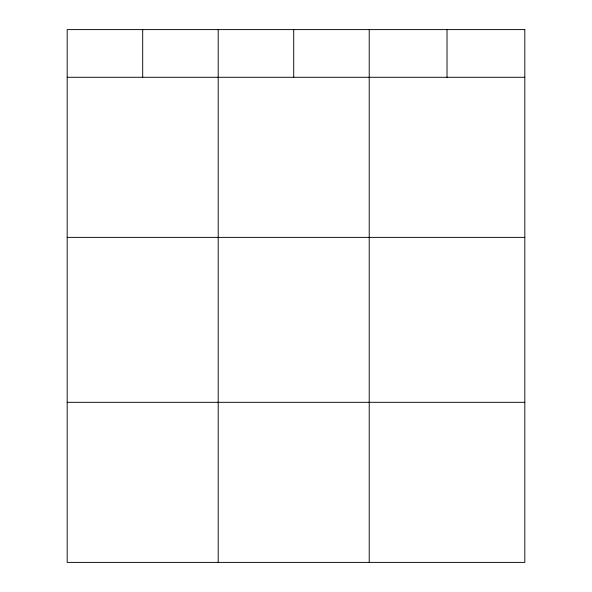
<?xml version="1.0" encoding="UTF-8"?>
<svg xmlns="http://www.w3.org/2000/svg" width="592" height="592" viewBox="0 0 592 592"><rect width="100%" height="100%" fill="white"/><g stroke="black" fill="none" stroke-linecap="round" stroke-linejoin="round"><path stroke-width="0.89" d="M67.185 77.286L524.815 77.286M67.185 237.377L524.815 237.377M67.185 402.316L524.815 402.316M447.019 29.6L447.019 77.286M369.223 29.6L369.223 562.4M293.713 29.6L293.713 77.286M218.204 29.6L218.204 562.4M142.694 29.6L142.694 77.286M524.815 29.6L67.185 29.6L67.185 562.4L524.815 562.4L524.815 29.6"/></g></svg>
